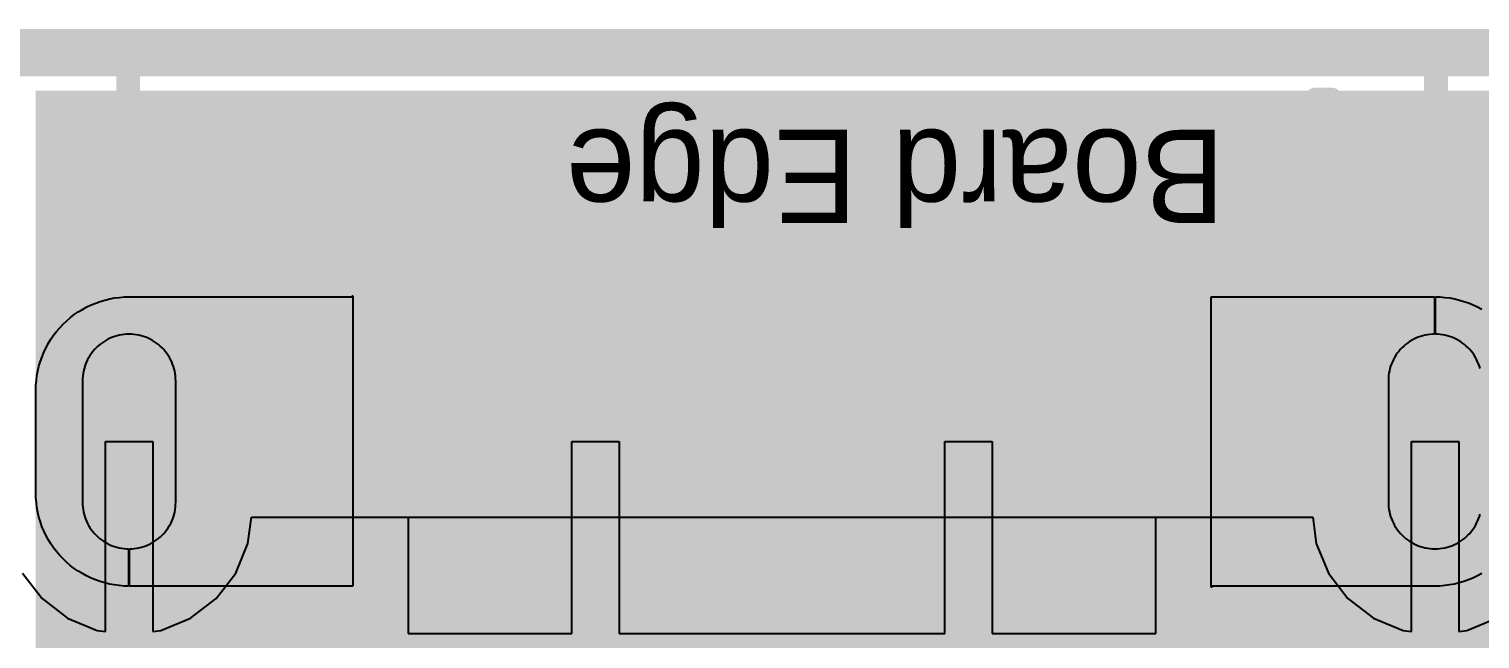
# Model space of a CAD drawing. Header units: millimetres. Extents: x -0.27 to 4.7, y -0.39 to 2.83.
# Drawn here: x 0.1525 to 0.4587, y 2.6443 to 2.7729 of the extents above; entities that cross this region are included whole.
import ezdxf

# ---------------------------------------------------------------- set-up
doc = ezdxf.new("R2010")
doc.units = ezdxf.units.MM
doc.header["$MEASUREMENT"] = 0
for name, color, linetype in [('BottomLayer', 5, 'Continuous'), ('BottomSolder', 6, 'Continuous'), ('Mechanical2', 216, 'Continuous'), ('MultiLayer', 9, 'Continuous'), ('PadHoleLayer', 156, 'Continuous'), ('TopLayer', 1, 'Continuous'), ('TopOverlay', 2, 'Continuous'), ('TopPaste', 8, 'Continuous'), ('TopSolder', 216, 'Continuous')]:
    doc.layers.add(name, color=color, linetype=linetype)

# ---------------------------------------------------------------- blocks, each defined once
blk = doc.blocks.new('10118194_0001LF__126')
at = {"layer": 'BottomLayer'}
h = blk.add_hatch(color=5, dxfattribs=at)
edge = h.paths.add_edge_path()
edge.add_arc((-0.1378, -0.12106), 0.01575, 180, 360)
edge.add_line((-0.12205, -0.12106), (-0.12205, -0.09154))
edge.add_arc((-0.1378, -0.09154), 0.01575, 0, 180)
edge.add_line((-0.15354, -0.09154), (-0.15354, -0.12106))
h = blk.add_hatch(color=5, dxfattribs=at)
edge = h.paths.add_edge_path()
edge.add_arc((0.1378, -0.12106), 0.01575, 180, 360)
edge.add_line((0.15354, -0.12106), (0.15354, -0.09154))
edge.add_arc((0.1378, -0.09154), 0.01575, 0, 180)
edge.add_line((0.12205, -0.09154), (0.12205, -0.12106))
at = {"layer": 'BottomSolder'}
h = blk.add_hatch(color=6, dxfattribs=at)
edge = h.paths.add_edge_path()
edge.add_arc((-0.1378, -0.12106), 0.01975, 180, 360)
edge.add_line((-0.11805, -0.12106), (-0.11805, -0.09154))
edge.add_arc((-0.1378, -0.09154), 0.01975, 0, 180)
edge.add_line((-0.15754, -0.09154), (-0.15754, -0.12106))
h = blk.add_hatch(color=6, dxfattribs=at)
edge = h.paths.add_edge_path()
edge.add_arc((0.1378, -0.12106), 0.01975, 180, 360)
edge.add_line((0.15754, -0.12106), (0.15754, -0.09154))
edge.add_arc((0.1378, -0.09154), 0.01975, 0, 180)
edge.add_line((0.11805, -0.09154), (0.11805, -0.12106))
at = {"layer": 'MultiLayer'}
h = blk.add_hatch(color=9, dxfattribs=at)
edge = h.paths.add_edge_path()
edge.add_arc((-0.1378, -0.12106), 0.01575, 180, 360)
edge.add_line((-0.12205, -0.12106), (-0.12205, -0.09154))
edge.add_arc((-0.1378, -0.09154), 0.01575, 0, 180)
edge.add_line((-0.15354, -0.09154), (-0.15354, -0.12106))
h = blk.add_hatch(color=9, dxfattribs=at)
edge = h.paths.add_edge_path()
edge.add_arc((0.1378, -0.12106), 0.01575, 180, 360)
edge.add_line((0.15354, -0.12106), (0.15354, -0.09154))
edge.add_arc((0.1378, -0.09154), 0.01575, 0, 180)
edge.add_line((0.12205, -0.09154), (0.12205, -0.12106))
at = {"layer": 'PadHoleLayer'}
h = blk.add_hatch(color=156, dxfattribs=at)
edge = h.paths.add_edge_path()
edge.add_arc((-0.1378, -0.11909), 0.00984, 180, 360)
edge.add_line((-0.12795, -0.11909), (-0.12795, -0.0935))
edge.add_arc((-0.1378, -0.0935), 0.00984, 0, 180)
edge.add_line((-0.14764, -0.0935), (-0.14764, -0.11909))
h = blk.add_hatch(color=156, dxfattribs=at)
edge = h.paths.add_edge_path()
edge.add_arc((0.1378, -0.11909), 0.00984, 180, 360)
edge.add_line((0.14764, -0.11909), (0.14764, -0.0935))
edge.add_arc((0.1378, -0.0935), 0.00984, 0, 180)
edge.add_line((0.12795, -0.0935), (0.12795, -0.11909))
at = {"layer": 'TopLayer'}
h = blk.add_hatch(color=1, dxfattribs=at)
edge = h.paths.add_edge_path()
edge.add_arc((-0.1378, -0.12106), 0.01575, 180, 360)
edge.add_line((-0.12205, -0.12106), (-0.12205, -0.09154))
edge.add_arc((-0.1378, -0.09154), 0.01575, 0, 180)
edge.add_line((-0.15354, -0.09154), (-0.15354, -0.12106))
for points in [[(-0.0689, -0.07579), (-0.00984, -0.07579), (-0.00984, -0.13681), (-0.0689, -0.13681)], [(0.00984, -0.07579), (0.0689, -0.07579), (0.0689, -0.13681), (0.00984, -0.13681)]]:
    blk.add_hatch(color=1, dxfattribs=at).paths.add_polyline_path(points)
h = blk.add_hatch(color=1, dxfattribs=at)
edge = h.paths.add_edge_path()
edge.add_arc((0.1378, -0.12106), 0.01575, 180, 360)
edge.add_line((0.15354, -0.12106), (0.15354, -0.09154))
edge.add_arc((0.1378, -0.09154), 0.01575, 0, 180)
edge.add_line((0.12205, -0.09154), (0.12205, -0.12106))
at = {"layer": 'TopPaste'}
for points in [[(-0.0689, -0.07579), (-0.00984, -0.07579), (-0.00984, -0.13681), (-0.0689, -0.13681)], [(0.00984, -0.07579), (0.0689, -0.07579), (0.0689, -0.13681), (0.00984, -0.13681)]]:
    blk.add_hatch(color=8, dxfattribs=at).paths.add_polyline_path(points)
at = {"layer": 'TopSolder'}
h = blk.add_hatch(color=216, dxfattribs=at)
edge = h.paths.add_edge_path()
edge.add_arc((-0.1378, -0.12106), 0.01975, 180, 360)
edge.add_line((-0.11805, -0.12106), (-0.11805, -0.09154))
edge.add_arc((-0.1378, -0.09154), 0.01975, 0, 180)
edge.add_line((-0.15754, -0.09154), (-0.15754, -0.12106))
for points in [[(-0.0729, -0.07179), (-0.00584, -0.07179), (-0.00584, -0.14081), (-0.0729, -0.14081)], [(0.00584, -0.07179), (0.0729, -0.07179), (0.0729, -0.14081), (0.00584, -0.14081)]]:
    blk.add_hatch(color=216, dxfattribs=at).paths.add_polyline_path(points)
h = blk.add_hatch(color=216, dxfattribs=at)
edge = h.paths.add_edge_path()
edge.add_arc((0.1378, -0.12106), 0.01975, 180, 360)
edge.add_line((0.15754, -0.12106), (0.15754, -0.09154))
edge.add_arc((0.1378, -0.09154), 0.01975, 0, 180)
edge.add_line((0.11805, -0.09154), (0.11805, -0.12106))
at = {"layer": 'TopLayer'}
for p, q in [((-0.14388, -0.07675), (-0.14289, -0.07646)), ((-0.14289, -0.07646), (-0.14189, -0.07622)), ((-0.14189, -0.07622), (-0.14087, -0.07603)), ((-0.14087, -0.07603), (-0.13985, -0.0759)), ((-0.13985, -0.0759), (-0.13883, -0.07581)), ((-0.13883, -0.07581), (-0.1378, -0.07579)), ((-0.1378, -0.07579), (-0.09075, -0.07579)), ((-0.09075, -0.07579), (-0.09075, -0.07559)), ((-0.09075, -0.07559), (-0.09055, -0.07559)), ((-0.09055, -0.07559), (-0.09055, -0.13681)), ((0.09055, -0.13701), (0.09055, -0.07579)), ((0.09055, -0.07579), (0.1377, -0.07579)), ((0.1377, -0.07579), (0.1377, -0.08366)), ((0.13789, -0.07579), (0.13887, -0.07581)), ((0.13789, -0.08366), (0.13789, -0.07579)), ((0.13887, -0.07581), (0.1399, -0.07589)), ((0.1399, -0.07589), (0.14092, -0.07603)), ((0.14092, -0.07603), (0.14193, -0.07622)), ((0.14193, -0.07622), (0.14293, -0.07646)), ((0.14293, -0.07646), (0.14391, -0.07675)), ((-0.14764, -0.07842), (-0.14673, -0.07793)), ((-0.14673, -0.07793), (-0.1458, -0.07749)), ((-0.1458, -0.07749), (-0.14485, -0.07709)), ((-0.14485, -0.07709), (-0.14388, -0.07675)), ((0.14391, -0.07675), (0.14488, -0.07709)), ((0.14488, -0.07709), (0.14583, -0.07748)), ((0.14583, -0.07748), (0.14676, -0.07793)), ((0.14676, -0.07793), (0.14766, -0.07842)), ((0.14766, -0.07842), (0.14854, -0.07896)), ((0.14854, -0.07896), (0.14939, -0.07954)), ((0.14939, -0.07954), (0.1502, -0.08016)), ((0.1502, -0.08016), (0.15098, -0.08083)), ((0.15098, -0.08083), (0.15173, -0.08154)), ((0.15173, -0.08154), (0.15244, -0.08228)), ((0.15244, -0.08228), (0.1531, -0.08307)), ((-0.14358, -0.08554), (-0.14399, -0.08585)), ((-0.14316, -0.08525), (-0.14358, -0.08554)), ((-0.14272, -0.08498), (-0.14316, -0.08525)), ((-0.14226, -0.08473), (-0.14272, -0.08498)), ((-0.1418, -0.08451), (-0.14226, -0.08473)), ((-0.14132, -0.08432), (-0.1418, -0.08451)), ((-0.14084, -0.08414), (-0.14132, -0.08432)), ((-0.14034, -0.084), (-0.14084, -0.08414)), ((-0.13984, -0.08388), (-0.14034, -0.084)), ((-0.13933, -0.08378), (-0.13984, -0.08388)), ((-0.13882, -0.08372), (-0.13933, -0.08378)), ((-0.13831, -0.08367), (-0.13882, -0.08372)), ((-0.1378, -0.08366), (-0.13831, -0.08367)), ((-0.13728, -0.08367), (-0.1378, -0.08366)), ((-0.13677, -0.08372), (-0.13728, -0.08367)), ((-0.13626, -0.08378), (-0.13677, -0.08372)), ((-0.13575, -0.08388), (-0.13626, -0.08378)), ((-0.13525, -0.084), (-0.13575, -0.08388)), ((-0.13475, -0.08414), (-0.13525, -0.084)), ((-0.13427, -0.08432), (-0.13475, -0.08414)), ((-0.13379, -0.08451), (-0.13427, -0.08432)), ((-0.13333, -0.08473), (-0.13379, -0.08451)), ((-0.13287, -0.08498), (-0.13333, -0.08473)), ((-0.13243, -0.08525), (-0.13287, -0.08498)), ((-0.13201, -0.08554), (-0.13243, -0.08525)), ((-0.1316, -0.08585), (-0.13201, -0.08554)), ((0.13199, -0.08553), (0.13158, -0.08584)), ((0.13241, -0.08524), (0.13199, -0.08553)), ((0.13285, -0.08497), (0.13241, -0.08524)), ((0.1333, -0.08473), (0.13285, -0.08497)), ((0.13376, -0.08451), (0.1333, -0.08473)), ((0.13424, -0.08431), (0.13376, -0.08451)), ((0.13472, -0.08414), (0.13424, -0.08431)), ((0.13521, -0.084), (0.13472, -0.08414)), ((0.13571, -0.08388), (0.13521, -0.084)), ((0.13621, -0.08378), (0.13571, -0.08388)), ((0.13672, -0.08371), (0.13621, -0.08378)), ((0.13723, -0.08367), (0.13672, -0.08371)), ((0.1377, -0.08366), (0.13723, -0.08367)), ((0.13836, -0.08367), (0.13789, -0.08366)), ((0.13887, -0.08371), (0.13836, -0.08367)), ((0.13938, -0.08378), (0.13887, -0.08371)), ((0.13988, -0.08388), (0.13938, -0.08378)), ((0.14038, -0.084), (0.13988, -0.08388)), ((0.14087, -0.08414), (0.14038, -0.084)), ((0.14135, -0.08431), (0.14087, -0.08414)), ((0.14183, -0.08451), (0.14135, -0.08431)), ((0.14229, -0.08473), (0.14183, -0.08451)), ((0.14274, -0.08497), (0.14229, -0.08473)), ((0.14318, -0.08524), (0.14274, -0.08497)), ((0.1436, -0.08553), (0.14318, -0.08524)), ((0.14401, -0.08584), (0.1436, -0.08553)), ((0.1531, -0.08307), (0.15373, -0.08388)), ((0.15373, -0.08388), (0.15431, -0.08473)), ((0.15431, -0.08473), (0.15485, -0.08561)), ((0.15485, -0.08561), (0.15534, -0.08651)), ((-0.14632, -0.08858), (-0.14657, -0.08904)), ((-0.14605, -0.08814), (-0.14632, -0.08858)), ((-0.14576, -0.08772), (-0.14605, -0.08814)), ((-0.14544, -0.08731), (-0.14576, -0.08772)), ((-0.14511, -0.08692), (-0.14544, -0.08731)), ((-0.14475, -0.08654), (-0.14511, -0.08692)), ((-0.14438, -0.08619), (-0.14475, -0.08654)), ((-0.14399, -0.08585), (-0.14438, -0.08619)), ((-0.13121, -0.08619), (-0.1316, -0.08585)), ((-0.13084, -0.08654), (-0.13121, -0.08619)), ((-0.13048, -0.08692), (-0.13084, -0.08654)), ((-0.13015, -0.08731), (-0.13048, -0.08692)), ((-0.12983, -0.08772), (-0.13015, -0.08731)), ((-0.12954, -0.08814), (-0.12983, -0.08772)), ((-0.12927, -0.08858), (-0.12954, -0.08814)), ((-0.12903, -0.08904), (-0.12927, -0.08858)), ((0.12926, -0.08856), (0.12902, -0.08901)), ((0.12953, -0.08812), (0.12926, -0.08856)), ((0.12982, -0.0877), (0.12953, -0.08812)), ((0.13014, -0.08729), (0.12982, -0.0877)), ((0.13047, -0.0869), (0.13014, -0.08729)), ((0.13082, -0.08653), (0.13047, -0.0869)), ((0.13119, -0.08618), (0.13082, -0.08653)), ((0.13158, -0.08584), (0.13119, -0.08618)), ((0.1444, -0.08618), (0.14401, -0.08584)), ((0.14477, -0.08653), (0.1444, -0.08618)), ((0.14512, -0.0869), (0.14477, -0.08653)), ((0.14546, -0.08729), (0.14512, -0.0869)), ((0.14577, -0.0877), (0.14546, -0.08729)), ((0.14606, -0.08812), (0.14577, -0.0877)), ((0.14633, -0.08856), (0.14606, -0.08812)), ((0.14657, -0.08901), (0.14633, -0.08856)), ((0.15534, -0.08651), (0.15578, -0.08744)), ((0.15578, -0.08744), (0.15618, -0.08839)), ((0.15618, -0.08839), (0.15652, -0.08936)), ((-0.14716, -0.09046), (-0.1473, -0.09096)), ((-0.14698, -0.08998), (-0.14716, -0.09046)), ((-0.14679, -0.0895), (-0.14698, -0.08998)), ((-0.14657, -0.08904), (-0.14679, -0.0895)), ((-0.1288, -0.0895), (-0.12903, -0.08904)), ((-0.12861, -0.08998), (-0.1288, -0.0895)), ((-0.12843, -0.09046), (-0.12861, -0.08998)), ((-0.12829, -0.09096), (-0.12843, -0.09046)), ((-0.12817, -0.09146), (-0.12829, -0.09096)), ((-0.12807, -0.09196), (-0.12817, -0.09146)), ((0.12817, -0.09142), (0.12807, -0.09192)), ((0.12829, -0.09092), (0.12817, -0.09142)), ((0.12843, -0.09043), (0.12829, -0.09092)), ((0.1286, -0.08995), (0.12843, -0.09043)), ((0.1288, -0.08947), (0.1286, -0.08995)), ((0.12902, -0.08901), (0.1288, -0.08947)), ((0.14679, -0.08947), (0.14657, -0.08901)), ((0.14699, -0.08995), (0.14679, -0.08947)), ((0.14716, -0.09043), (0.14699, -0.08995)), ((0.1473, -0.09092), (0.14716, -0.09043)), ((0.14742, -0.09142), (0.1473, -0.09092)), ((0.14752, -0.09192), (0.14742, -0.09142)), ((0.15652, -0.08936), (0.15681, -0.09034)), ((0.15681, -0.09034), (0.15705, -0.09134)), ((0.15705, -0.09134), (0.15724, -0.09235)), ((-0.12801, -0.09248), (-0.12807, -0.09196)), ((-0.12797, -0.09299), (-0.12801, -0.09248)), ((-0.12795, -0.0935), (-0.12797, -0.09299)), ((-0.12795, -0.0939), (-0.12795, -0.0935)), ((-0.12795, -0.1187), (-0.12795, -0.0939)), ((0.12797, -0.09294), (0.12795, -0.0935)), ((0.12795, -0.0935), (0.12795, -0.0939)), ((0.12795, -0.0939), (0.12795, -0.1187)), ((0.12801, -0.09243), (0.12797, -0.09294)), ((0.12807, -0.09192), (0.12801, -0.09243)), ((0.14758, -0.09243), (0.14752, -0.09192)), ((0.14762, -0.09294), (0.14758, -0.09243)), ((0.14764, -0.0935), (0.14762, -0.09294)), ((0.14764, -0.11909), (0.14764, -0.0935)), ((0.15724, -0.09235), (0.15737, -0.09337)), ((0.15737, -0.09337), (0.15745, -0.0944)), ((0.15745, -0.0944), (0.15748, -0.09547)), ((0.15748, -0.09547), (0.15748, -0.11713)), ((-0.12797, -0.11966), (-0.12795, -0.11909)), ((-0.12795, -0.11909), (-0.12795, -0.1187)), ((0.12795, -0.1187), (0.12795, -0.11909)), ((0.12795, -0.11909), (0.12797, -0.11961)), ((0.14762, -0.11961), (0.14764, -0.11909)), ((0.15737, -0.11918), (0.15724, -0.12021)), ((0.15745, -0.11816), (0.15737, -0.11918)), ((0.15748, -0.11713), (0.15745, -0.11816)), ((-0.1473, -0.12168), (-0.14716, -0.12217)), ((-0.14716, -0.12217), (-0.14699, -0.12265)), ((-0.1286, -0.12265), (-0.12843, -0.12217)), ((-0.12843, -0.12217), (-0.12829, -0.12168)), ((-0.12829, -0.12168), (-0.12817, -0.12118)), ((-0.12817, -0.12118), (-0.12807, -0.12068)), ((-0.12807, -0.12068), (-0.12801, -0.12017)), ((-0.12801, -0.12017), (-0.12797, -0.11966)), ((0.12797, -0.11961), (0.12801, -0.12012)), ((0.12801, -0.12012), (0.12807, -0.12063)), ((0.12807, -0.12063), (0.12817, -0.12114)), ((0.12817, -0.12114), (0.12829, -0.12164)), ((0.12829, -0.12164), (0.12843, -0.12214)), ((0.12843, -0.12214), (0.12861, -0.12262)), ((0.14698, -0.12262), (0.14716, -0.12214)), ((0.14716, -0.12214), (0.1473, -0.12164)), ((0.1473, -0.12164), (0.14742, -0.12114)), ((0.14742, -0.12114), (0.14752, -0.12063)), ((0.14752, -0.12063), (0.14758, -0.12012)), ((0.14758, -0.12012), (0.14762, -0.11961)), ((0.15681, -0.12222), (0.15652, -0.12321)), ((0.15705, -0.12122), (0.15681, -0.12222)), ((0.15724, -0.12021), (0.15705, -0.12122)), ((-0.14699, -0.12265), (-0.14679, -0.12313)), ((-0.14679, -0.12313), (-0.14657, -0.12359)), ((-0.14657, -0.12359), (-0.14633, -0.12404)), ((-0.14633, -0.12404), (-0.14606, -0.12448)), ((-0.14606, -0.12448), (-0.14577, -0.1249)), ((-0.14577, -0.1249), (-0.14546, -0.12531)), ((-0.14546, -0.12531), (-0.14512, -0.1257)), ((-0.13047, -0.1257), (-0.13014, -0.12531)), ((-0.13014, -0.12531), (-0.12982, -0.1249)), ((-0.12982, -0.1249), (-0.12953, -0.12448)), ((-0.12953, -0.12448), (-0.12926, -0.12404)), ((-0.12926, -0.12404), (-0.12902, -0.12359)), ((-0.12902, -0.12359), (-0.1288, -0.12313)), ((-0.1288, -0.12313), (-0.1286, -0.12265)), ((0.12861, -0.12262), (0.1288, -0.1231)), ((0.1288, -0.1231), (0.12903, -0.12356)), ((0.12903, -0.12356), (0.12927, -0.12402)), ((0.12927, -0.12402), (0.12954, -0.12446)), ((0.12954, -0.12446), (0.12983, -0.12488)), ((0.12983, -0.12488), (0.13015, -0.12529)), ((0.13015, -0.12529), (0.13048, -0.12568)), ((0.14511, -0.12568), (0.14544, -0.12529)), ((0.14544, -0.12529), (0.14576, -0.12488)), ((0.14576, -0.12488), (0.14605, -0.12446)), ((0.14605, -0.12446), (0.14632, -0.12402)), ((0.14632, -0.12402), (0.14657, -0.12356)), ((0.14657, -0.12356), (0.14679, -0.1231)), ((0.14679, -0.1231), (0.14698, -0.12262)), ((0.15578, -0.12513), (0.15533, -0.12606)), ((0.15617, -0.12418), (0.15578, -0.12513)), ((0.15652, -0.12321), (0.15617, -0.12418)), ((-0.14512, -0.1257), (-0.14477, -0.12607)), ((-0.14477, -0.12607), (-0.1444, -0.12642)), ((-0.1444, -0.12642), (-0.14401, -0.12675)), ((-0.14401, -0.12675), (-0.1436, -0.12707)), ((-0.1436, -0.12707), (-0.14318, -0.12736)), ((-0.14318, -0.12736), (-0.14274, -0.12762)), ((-0.14274, -0.12762), (-0.14229, -0.12787)), ((-0.14229, -0.12787), (-0.14183, -0.12809)), ((-0.14183, -0.12809), (-0.14135, -0.12829)), ((-0.14135, -0.12829), (-0.14087, -0.12846)), ((-0.14087, -0.12846), (-0.14038, -0.1286)), ((-0.14038, -0.1286), (-0.13988, -0.12872)), ((-0.13571, -0.12872), (-0.13521, -0.1286)), ((-0.13521, -0.1286), (-0.13472, -0.12846)), ((-0.13472, -0.12846), (-0.13424, -0.12829)), ((-0.13424, -0.12829), (-0.13376, -0.12809)), ((-0.13376, -0.12809), (-0.1333, -0.12787)), ((-0.1333, -0.12787), (-0.13285, -0.12762)), ((-0.13285, -0.12762), (-0.13241, -0.12736)), ((-0.13241, -0.12736), (-0.13199, -0.12707)), ((-0.13199, -0.12707), (-0.13158, -0.12675)), ((-0.13158, -0.12675), (-0.13119, -0.12642)), ((-0.13119, -0.12642), (-0.13082, -0.12607)), ((-0.13082, -0.12607), (-0.13047, -0.1257)), ((0.13048, -0.12568), (0.13084, -0.12605)), ((0.13084, -0.12605), (0.13121, -0.12641)), ((0.13121, -0.12641), (0.1316, -0.12674)), ((0.1316, -0.12674), (0.13201, -0.12706)), ((0.13201, -0.12706), (0.13243, -0.12735)), ((0.13243, -0.12735), (0.13287, -0.12762)), ((0.13287, -0.12762), (0.13333, -0.12786)), ((0.13333, -0.12786), (0.13379, -0.12809)), ((0.13379, -0.12809), (0.13427, -0.12828)), ((0.13427, -0.12828), (0.13475, -0.12846)), ((0.13475, -0.12846), (0.13525, -0.1286)), ((0.13525, -0.1286), (0.13575, -0.12872)), ((0.13984, -0.12872), (0.14034, -0.1286)), ((0.14034, -0.1286), (0.14084, -0.12846)), ((0.14084, -0.12846), (0.14132, -0.12828)), ((0.14132, -0.12828), (0.1418, -0.12809)), ((0.1418, -0.12809), (0.14226, -0.12786)), ((0.14226, -0.12786), (0.14272, -0.12762)), ((0.14272, -0.12762), (0.14316, -0.12735)), ((0.14316, -0.12735), (0.14358, -0.12706)), ((0.14358, -0.12706), (0.14399, -0.12674)), ((0.14399, -0.12674), (0.14438, -0.12641)), ((0.14438, -0.12641), (0.14475, -0.12605)), ((0.14475, -0.12605), (0.14511, -0.12568)), ((0.1543, -0.12785), (0.15372, -0.1287)), ((0.15484, -0.12697), (0.1543, -0.12785)), ((0.15533, -0.12606), (0.15484, -0.12697)), ((-0.13988, -0.12872), (-0.13938, -0.12882)), ((-0.13938, -0.12882), (-0.13887, -0.12888)), ((-0.13887, -0.12888), (-0.13836, -0.12892)), ((-0.13836, -0.12892), (-0.13789, -0.12894)), ((-0.13789, -0.12894), (-0.13789, -0.13681)), ((-0.1377, -0.12894), (-0.13723, -0.12892)), ((-0.1377, -0.13681), (-0.1377, -0.12894)), ((-0.13723, -0.12892), (-0.13672, -0.12888)), ((-0.13672, -0.12888), (-0.13621, -0.12882)), ((-0.13621, -0.12882), (-0.13571, -0.12872)), ((0.13575, -0.12872), (0.13626, -0.12882)), ((0.13626, -0.12882), (0.13677, -0.12888)), ((0.13677, -0.12888), (0.13728, -0.12892)), ((0.13728, -0.12892), (0.1378, -0.12894)), ((0.1378, -0.12894), (0.13831, -0.12892)), ((0.13831, -0.12892), (0.13882, -0.12888)), ((0.13882, -0.12888), (0.13933, -0.12882)), ((0.13933, -0.12882), (0.13984, -0.12872)), ((0.15171, -0.13105), (0.15097, -0.13175)), ((0.15242, -0.1303), (0.15171, -0.13105)), ((0.15309, -0.12951), (0.15242, -0.1303)), ((0.15372, -0.1287), (0.15309, -0.12951)), ((-0.14676, -0.13467), (-0.14766, -0.13418)), ((-0.14583, -0.13511), (-0.14676, -0.13467)), ((0.14673, -0.13467), (0.1458, -0.13511)), ((0.14764, -0.13417), (0.14673, -0.13467)), ((0.14852, -0.13364), (0.14764, -0.13417)), ((0.14937, -0.13305), (0.14852, -0.13364)), ((0.15018, -0.13242), (0.14937, -0.13305)), ((0.15097, -0.13175), (0.15018, -0.13242)), ((-0.14488, -0.13551), (-0.14583, -0.13511)), ((-0.14391, -0.13585), (-0.14488, -0.13551)), ((-0.14293, -0.13614), (-0.14391, -0.13585)), ((-0.14193, -0.13638), (-0.14293, -0.13614)), ((-0.14092, -0.13657), (-0.14193, -0.13638)), ((-0.1399, -0.1367), (-0.14092, -0.13657)), ((-0.13887, -0.13678), (-0.1399, -0.1367)), ((-0.13789, -0.13681), (-0.13887, -0.13678)), ((-0.09055, -0.13681), (-0.1377, -0.13681)), ((0.09075, -0.13701), (0.09055, -0.13701)), ((0.1378, -0.13681), (0.09075, -0.13681)), ((0.09075, -0.13681), (0.09075, -0.13701)), ((0.13883, -0.13678), (0.1378, -0.13681)), ((0.13985, -0.1367), (0.13883, -0.13678)), ((0.14087, -0.13657), (0.13985, -0.1367)), ((0.14189, -0.13638), (0.14087, -0.13657)), ((0.14289, -0.13614), (0.14189, -0.13638)), ((0.14388, -0.13585), (0.14289, -0.13614)), ((0.14485, -0.1355), (0.14388, -0.13585)), ((0.1458, -0.13511), (0.14485, -0.1355))]:
    blk.add_line(p, q, dxfattribs=at)
at = {"layer": 'TopOverlay', "const_width": 0.005}
for points in [[(-0.138, -0.14823), (-0.138, -0.186)], [(0.138, -0.14823), (0.138, -0.186)], [(-0.10727, -0.15704), (-0.11427, -0.16404)], [(-0.09927, -0.15704), (-0.10727, -0.15704)], [(-0.11427, -0.16404), (-0.11427, -0.17204)], [(-0.11585, -0.17846), (-0.12227, -0.17204)], [(-0.11427, -0.17204), (-0.12227, -0.17204)], [(-0.10627, -0.17204), (-0.11427, -0.17204)], [(-0.10627, -0.17204), (-0.1127, -0.17846)], [(-0.1127, -0.17846), (-0.11585, -0.17846)], [(0.138, -0.186), (-0.138, -0.186)]]:
    blk.add_lwpolyline(points, dxfattribs=at)
at = {"layer": 'TopOverlay', "const_width": 0.0025}
for points in [[(-0.13925, -0.14823, 1), (-0.13675, -0.14823, 1)], [(0.13675, -0.14823, 1), (0.13925, -0.14823, 1)], [(-0.10852, -0.15704, 1), (-0.10602, -0.15704, 1)], [(-0.10852, -0.15704, 1), (-0.10602, -0.15704, 1)], [(-0.10052, -0.15704, 1), (-0.09802, -0.15704, 1)], [(-0.11552, -0.16404, 1), (-0.11302, -0.16404, 1)], [(-0.11552, -0.16404, 1), (-0.11302, -0.16404, 1)], [(-0.12352, -0.17204, 1), (-0.12102, -0.17204, 1)], [(-0.12352, -0.17204, 1), (-0.12102, -0.17204, 1)], [(-0.11552, -0.17204, 1), (-0.11302, -0.17204, 1)], [(-0.11552, -0.17204, 1), (-0.11302, -0.17204, 1)], [(-0.11552, -0.17204, 1), (-0.11302, -0.17204, 1)], [(-0.10752, -0.17204, 1), (-0.10502, -0.17204, 1)], [(-0.10752, -0.17204, 1), (-0.10502, -0.17204, 1)], [(-0.1171, -0.17846, 1), (-0.1146, -0.17846, 1)], [(-0.1171, -0.17846, 1), (-0.1146, -0.17846, 1)], [(-0.11395, -0.17846, 1), (-0.11145, -0.17846, 1)], [(-0.11395, -0.17846, 1), (-0.11145, -0.17846, 1)], [(-0.13925, -0.186, 1), (-0.13675, -0.186, 1)], [(-0.13925, -0.186, 1), (-0.13675, -0.186, 1)], [(0.13675, -0.186, 1), (0.13925, -0.186, 1)], [(0.13675, -0.186, 1), (0.13925, -0.186, 1)]]:
    blk.add_lwpolyline(points, format="xyb", close=True, dxfattribs=at)
at = {"layer": 'TopOverlay'}
blk.add_text('Board Edge ', height=0.019685, dxfattribs=at).set_placement((-0.09342, -0.17204))

msp = doc.modelspace()

# ---------------------------------------------------------------- hatches: boundary and pattern name
at = {"layer": 'BottomLayer'}
msp.add_hatch(color=5, dxfattribs=at).paths.add_polyline_path([(0.158, 2.682), (0.465, 2.682), (0.465, 2.719), (0.158, 2.719)])
at = {"layer": 'TopLayer'}
for points in [[(0.15397, 2.69695), (1.85, 2.69695), (1.85, 2.75995), (0.15397, 2.75995)], [(0.15397, 2.62095), (0.557, 2.62095), (0.557, 2.70995), (0.15397, 2.70995)]]:
    msp.add_hatch(color=1, dxfattribs=at).paths.add_polyline_path(points)

# ---------------------------------------------------------------- linework, layer by layer
at = {"layer": 'BottomLayer'}
for p, q in [((0.16866, 2.64587), (0.16866, 2.68595)), ((0.16866, 2.68595), (0.17866, 2.68595)), ((0.17866, 2.68595), (0.17866, 2.64587)), ((0.44425, 2.64587), (0.44425, 2.68595)), ((0.44425, 2.68595), (0.45425, 2.68595)), ((0.45425, 2.68595), (0.45425, 2.64587)), ((0.19874, 2.66446), (0.19947, 2.67)), ((0.19947, 2.67), (0.42343, 2.67)), ((0.42343, 2.67), (0.42416, 2.66446)), ((0.19615, 2.6582), (0.19874, 2.66446)), ((0.42416, 2.66446), (0.42676, 2.6582)), ((0.15117, 2.6582), (0.15529, 2.65282)), ((0.19202, 2.65282), (0.19615, 2.6582)), ((0.42676, 2.6582), (0.43088, 2.65282)), ((0.15529, 2.65282), (0.16067, 2.64869)), ((0.18664, 2.64869), (0.19202, 2.65282)), ((0.43088, 2.65282), (0.43626, 2.64869)), ((0.16067, 2.64869), (0.16694, 2.6461)), ((0.18038, 2.6461), (0.18664, 2.64869)), ((0.43626, 2.64869), (0.44253, 2.6461)), ((0.45597, 2.6461), (0.46223, 2.64869)), ((0.16694, 2.6461), (0.16866, 2.64587)), ((0.17866, 2.64587), (0.18038, 2.6461)), ((0.44253, 2.6461), (0.44425, 2.64587)), ((0.45425, 2.64587), (0.45597, 2.6461))]:
    msp.add_line(p, q, dxfattribs=at)
at = {"layer": 'BottomLayer', "const_width": 0.008}
for points in [[(0.325, 2.68775), (0.33325, 2.696)], [(0.4392, 2.696), (0.44925, 2.68595)]]:
    msp.add_lwpolyline(points, dxfattribs=at)
at = {"layer": 'BottomLayer', "const_width": 0.004}
for points in [[(0.33125, 2.696, 1), (0.33525, 2.696, 1)], [(0.4372, 2.696, 1), (0.4412, 2.696, 1)], [(0.323, 2.68775, 1), (0.327, 2.68775, 1)], [(0.44725, 2.68595, 1), (0.45125, 2.68595, 1)]]:
    msp.add_lwpolyline(points, format="xyb", close=True, dxfattribs=at)
at = {"layer": 'Mechanical2', "const_width": 0.01}
msp.add_lwpolyline([(-0.11718, 2.76795), (4.62523, 2.76795)], dxfattribs=at)
at = {"layer": 'TopLayer'}
for p, q in [((0.16866, 2.64587), (0.16866, 2.68595)), ((0.16866, 2.68595), (0.17866, 2.68595)), ((0.17866, 2.68595), (0.17866, 2.64587)), ((0.26708, 2.64544), (0.26708, 2.68595)), ((0.26708, 2.68595), (0.27708, 2.68595)), ((0.27708, 2.68595), (0.27708, 2.64544)), ((0.34582, 2.64544), (0.34582, 2.68595)), ((0.34582, 2.68595), (0.35582, 2.68595)), ((0.35582, 2.68595), (0.35582, 2.64544)), ((0.44425, 2.64587), (0.44425, 2.68595)), ((0.44425, 2.68595), (0.45425, 2.68595)), ((0.45425, 2.68595), (0.45425, 2.64587)), ((0.19874, 2.66446), (0.19947, 2.67)), ((0.19947, 2.67), (0.23255, 2.67)), ((0.23255, 2.67), (0.23255, 2.64544)), ((0.39035, 2.64544), (0.39035, 2.67)), ((0.39035, 2.67), (0.42343, 2.67)), ((0.42343, 2.67), (0.42416, 2.66446)), ((0.19615, 2.6582), (0.19874, 2.66446)), ((0.42416, 2.66446), (0.42676, 2.6582)), ((0.15117, 2.6582), (0.15529, 2.65282)), ((0.19202, 2.65282), (0.19615, 2.6582)), ((0.42676, 2.6582), (0.43088, 2.65282)), ((0.15529, 2.65282), (0.16067, 2.64869)), ((0.18664, 2.64869), (0.19202, 2.65282)), ((0.43088, 2.65282), (0.43626, 2.64869)), ((0.16067, 2.64869), (0.16694, 2.6461)), ((0.18038, 2.6461), (0.18664, 2.64869)), ((0.43626, 2.64869), (0.44253, 2.6461)), ((0.45597, 2.6461), (0.46223, 2.64869)), ((0.16694, 2.6461), (0.16866, 2.64587)), ((0.17866, 2.64587), (0.18038, 2.6461)), ((0.44253, 2.6461), (0.44425, 2.64587)), ((0.45425, 2.64587), (0.45597, 2.6461)), ((0.23255, 2.64544), (0.26708, 2.64544)), ((0.27708, 2.64544), (0.34582, 2.64544)), ((0.35582, 2.64544), (0.39035, 2.64544))]:
    msp.add_line(p, q, dxfattribs=at)

# ---------------------------------------------------------------- block references
at = {"rotation": 180}
msp.add_blockref('10118194_0001LF__126', (0.31145, 2.57965), dxfattribs=at)

doc.saveas('drawing.dxf')
